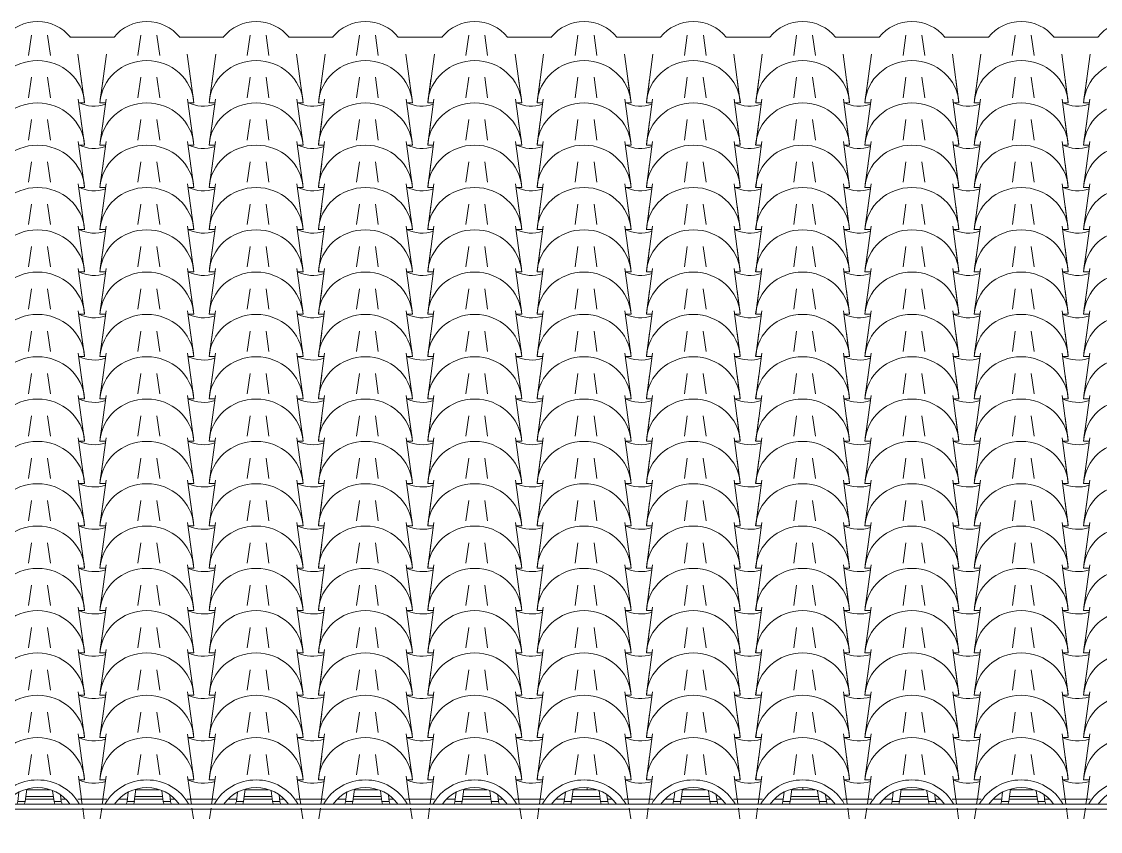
# Model space of a CAD drawing. Header units: millimetres. Extents: x -23833 to 62003, y -3000 to 6760.
# Drawn here: x 28336 to 31029, y 3703 to 5725 of the extents above; entities that cross this region are included whole.
import ezdxf

# ---------------------------------------------------------------- set-up
doc = ezdxf.new("R2010")
doc.units = ezdxf.units.MM
for name, color, linetype, lineweight in [('A-GLAZ-CURT', 52, 'Continuous', 9), ('A-GLAZ-CWMG', 51, 'Continuous', 9), ('A-ROOF-OTLN', 132, 'Continuous', 9)]:
    doc.layers.add(name, color=color, linetype=linetype, lineweight=lineweight)

# ---------------------------------------------------------------- blocks, each defined once
blk = doc.blocks.new('Rectangular Mullion - Ripa-V267-FACHADA FRONTAL')
at = {"layer": 'A-GLAZ-CWMG'}
for p, q in [((-6605.2, 3806.8), (-6663.3, 3806.8)), ((-6332.4, 3806.8), (-6390.5, 3806.8)), ((-6059.6, 3806.8), (-6117.6, 3806.8)), ((-5786.8, 3806.8), (-5844.8, 3806.8)), ((-5513.9, 3806.8), (-5572, 3806.8)), ((-5241.1, 3806.8), (-5299.2, 3806.8)), ((-4968.3, 3806.8), (-5026.3, 3806.8)), ((-4695.5, 3806.8), (-4753.5, 3806.8)), ((-4422.7, 3806.8), (-4480.7, 3806.8)), ((-4149.8, 3806.8), (-4207.9, 3806.8)), ((-6596.5, 3789.5), (-6665.6, 3789.5)), ((-6323.7, 3789.5), (-6392.8, 3789.5)), ((-6050.9, 3789.5), (-6120, 3789.5)), ((-5778.1, 3789.5), (-5847.1, 3789.5)), ((-5505.2, 3789.5), (-5574.3, 3789.5)), ((-5232.4, 3789.5), (-5301.5, 3789.5)), ((-4959.6, 3789.5), (-5028.7, 3789.5)), ((-4686.8, 3789.5), (-4755.9, 3789.5)), ((-4413.9, 3789.5), (-4483, 3789.5)), ((-4141.1, 3789.5), (-4210.2, 3789.5))]:
    blk.add_line(p, q, dxfattribs=at)
blk = doc.blocks.new('Rectangular Mullion - Caibro-V285-FACHADA FRONTAL')
at = {"layer": 'A-GLAZ-CWMG'}
for p, q in [((-5263.7, 3806.8), (-5263.7, 3811.2)), ((-5313.7, 3663.5), (-5313.7, 3606)), ((-5263.7, 3663.5), (-5313.7, 3663.5)), ((-5263.7, 3606), (-5263.7, 3663.5)), ((-5313.7, 3606), (-5263.7, 3606))]:
    blk.add_line(p, q, dxfattribs=at)
blk = doc.blocks.new('Rectangular Mullion - Caibro-V286-FACHADA FRONTAL')
at = {"layer": 'A-GLAZ-CWMG'}
for p, q in [((-4725.4, 3812.1), (-4725.4, 3806.8)), ((-4725.4, 3663.5), (-4725.4, 3606)), ((-4675.4, 3663.5), (-4725.4, 3663.5)), ((-4675.4, 3606), (-4675.4, 3663.5)), ((-4725.4, 3606), (-4675.4, 3606))]:
    blk.add_line(p, q, dxfattribs=at)
blk = doc.blocks.new('COLONIAL BASE - COLONIAL BASE-4234113-FACHADA FRONTAL')
at = {"layer": 'A-GLAZ-CURT'}
for p, q in [((-7702.3, 3895), (-7695.2, 3844.2)), ((-7476.7, 3844.2), (-7469.5, 3895)), ((-7563.9, 3783.5), (-7556.2, 3840.3)), ((-7352.6, 3840.3), (-7345, 3783.5)), ((-7689.8, 3804.2), (-7686.1, 3777.3)), ((-7503.8, 3777.3), (-7500.9, 3800.8)), ((-7485.7, 3777.3), (-7481.5, 3808.1)), ((-7686.1, 3777.3), (-7668.1, 3777.3)), ((-7668.1, 3777.3), (-7670, 3793.5)), ((-7563.7, 3785), (-7565.7, 3770.8)), ((-7503.8, 3777.3), (-7485.7, 3777.3)), ((-7343.2, 3770.8), (-7345.2, 3785)), ((-7567, 3761.1), (-7570.8, 3734.2)), ((-7338, 3734.2), (-7341.8, 3761.1))]:
    blk.add_line(p, q, dxfattribs=at)
for centre, major_axis, start_param, end_param in [((-7454.4, 3718.8), (117.5, 0), 0.484254, 2.657338), ((-7454.4, 3718.8), (97.5, 0), 0.592752, 2.548841), ((-7585.9, 3799.1), (102.8, 0), 3.36491, 3.43477), ((-7585.9, 3799.1), (85.3, 0), 3.411763, 3.497793), ((-7585.9, 3799.1), (85.3, 0), 5.926985, 6.013015), ((-7585.9, 3799.1), (102.8, 0), 5.990008, 6.059868)]:
    blk.add_ellipse(centre, major_axis=major_axis, ratio=0.957826, start_param=start_param, end_param=end_param, dxfattribs=at)
blk = doc.blocks.new('COLONIAL BASE - COLONIAL BASE-V310-FACHADA FRONTAL')
at = {"layer": 'A-GLAZ-CURT'}
for p, q in [((-7156.7, 4000.7), (-7149.6, 3949.8)), ((-6931, 3949.8), (-6923.9, 4000.7)), ((-7026, 3831.6), (-7010.6, 3946)), ((-6807, 3946), (-6791.5, 3831.6)), ((-7018, 3890.7), (-7025.2, 3839.9)), ((-6792.4, 3839.9), (-6799.5, 3890.7)), ((-7011.7, 3831.6), (-7026, 3831.6)), ((-6791.5, 3831.6), (-6805.8, 3831.6))]:
    blk.add_line(p, q, dxfattribs=at)
for centre, major_axis, start_param, end_param in [((-6908.8, 3824.4), (117.5, 0), 0.063873, 3.077719), ((-7040.3, 3904.7), (85.3, 0), 4.242096, 5.050923)]:
    blk.add_ellipse(centre, major_axis=major_axis, ratio=0.957826, start_param=start_param, end_param=end_param, dxfattribs=at)
blk = doc.blocks.new('COLONIAL BASE - COLONIAL BASE-V311-FACHADA FRONTAL')
at = {"layer": 'A-GLAZ-CURT'}
for p, q in [((-6611, 4000.7), (-6603.9, 3949.8)), ((-6385.4, 3949.8), (-6378.3, 4000.7)), ((-6480.4, 3831.6), (-6464.9, 3946)), ((-6261.3, 3945.8), (-6245.9, 3831.6)), ((-6472.4, 3890.7), (-6479.5, 3839.9)), ((-6246.7, 3839.9), (-6253.9, 3890.7)), ((-6466.1, 3831.6), (-6480.4, 3831.6)), ((-6245.9, 3831.6), (-6260.2, 3831.6))]:
    blk.add_line(p, q, dxfattribs=at)
for centre, major_axis, start_param, end_param in [((-6363.1, 3824.4), (117.5, 0), 0.063873, 3.077719), ((-6494.6, 3904.7), (85.3, 0), 4.242096, 5.050923)]:
    blk.add_ellipse(centre, major_axis=major_axis, ratio=0.957826, start_param=start_param, end_param=end_param, dxfattribs=at)
blk = doc.blocks.new('COLONIAL BASE - COLONIAL BASE-V312-FACHADA FRONTAL')
at = {"layer": 'A-GLAZ-CURT'}
for p, q in [((-6611, 3895), (-6603.9, 3844.2)), ((-6385.4, 3844.2), (-6378.3, 3895)), ((-6472.6, 3783.5), (-6464.9, 3840.3)), ((-6261.3, 3840.2), (-6253.7, 3783.5)), ((-6598.5, 3804.2), (-6594.9, 3777.3)), ((-6412.5, 3777.3), (-6409.7, 3800.8)), ((-6394.4, 3777.3), (-6390.3, 3808.1)), ((-6594.9, 3777.3), (-6576.8, 3777.3)), ((-6576.8, 3777.3), (-6578.8, 3793.5)), ((-6472.4, 3785), (-6474.4, 3770.8)), ((-6412.5, 3777.3), (-6394.4, 3777.3)), ((-6251.9, 3770.8), (-6253.9, 3785)), ((-6475.8, 3761.1), (-6479.5, 3734.2)), ((-6246.7, 3734.2), (-6250.5, 3761.1))]:
    blk.add_line(p, q, dxfattribs=at)
for centre, major_axis, start_param, end_param in [((-6363.1, 3718.8), (117.5, 0), 0.484254, 2.657338), ((-6363.1, 3718.8), (97.5, 0), 0.592752, 2.548841), ((-6494.6, 3799.1), (102.8, 0), 3.36491, 3.43477), ((-6494.6, 3799.1), (85.3, 0), 3.411763, 3.497793), ((-6494.6, 3799.1), (85.3, 0), 5.926985, 6.013015), ((-6494.6, 3799.1), (102.8, 0), 5.990008, 6.059868)]:
    blk.add_ellipse(centre, major_axis=major_axis, ratio=0.957826, start_param=start_param, end_param=end_param, dxfattribs=at)
blk = doc.blocks.new('COLONIAL BASE - COLONIAL BASE-V314-FACHADA FRONTAL')
at = {"layer": 'A-GLAZ-CURT'}
for p, q in [((-7975.1, 5691.3), (-7968, 5640.5)), ((-7749.5, 5640.5), (-7742.4, 5691.3)), ((-7844.5, 5522.3), (-7828.1, 5643.1)), ((-7626.3, 5643.1), (-7610, 5522.3)), ((-7836.5, 5581.4), (-7843.6, 5530.5)), ((-7610.9, 5530.5), (-7618, 5581.4)), ((-7830.2, 5522.3), (-7844.5, 5522.3)), ((-7610, 5522.3), (-7624.3, 5522.3))]:
    blk.add_line(p, q, dxfattribs=at)
for centre, major_axis, start_param, end_param in [((-7727.2, 5626.4), (102.8, 0), 0.648016, 2.493576), ((-7727.2, 5515.1), (117.5, 0), 0.063873, 3.077719), ((-7858.8, 5595.4), (85.3, 0), 4.242096, 5.050923)]:
    blk.add_ellipse(centre, major_axis=major_axis, ratio=0.957826, start_param=start_param, end_param=end_param, dxfattribs=at)

msp = doc.modelspace()

# ---------------------------------------------------------------- linework, layer by layer
at = {"layer": 'A-ROOF-OTLN'}
for p, q in [((28456.896, 5685.522), (28568.093, 5685.522)), ((28729.717, 5685.522), (28840.822, 5685.522)), ((29002.537, 5685.522), (29113.734, 5685.522)), ((29275.358, 5685.522), (29386.555, 5685.522)), ((29548.178, 5685.522), (29659.375, 5685.522)), ((29820.999, 5685.522), (29932.196, 5685.522)), ((30093.819, 5685.522), (30205.016, 5685.522)), ((30366.64, 5685.522), (30477.837, 5685.522)), ((30639.46, 5685.522), (30750.657, 5685.522)), ((30912.281, 5685.522), (31023.478, 5685.522)), ((37396.667, 3770.822), (26756.667, 3770.822)), ((28416.347, 3783.522), (28345.63, 3783.522)), ((28445.639, 3783.522), (28435.266, 3783.522)), ((28548.729, 3783.522), (28476.276, 3783.522)), ((28599.622, 3783.522), (28579.35, 3783.522)), ((28689.168, 3783.522), (28618.45, 3783.522)), ((28718.459, 3783.522), (28708.015, 3783.522)), ((28821.549, 3783.522), (28749.097, 3783.522)), ((28872.443, 3783.522), (28852.171, 3783.522)), ((28961.988, 3783.522), (28891.271, 3783.522)), ((28991.28, 3783.522), (28980.835, 3783.522)), ((29094.37, 3783.522), (29021.917, 3783.522)), ((29145.263, 3783.522), (29124.991, 3783.522)), ((29234.809, 3783.522), (29164.091, 3783.522)), ((29264.1, 3783.522), (29253.656, 3783.522)), ((29367.19, 3783.522), (29294.738, 3783.522)), ((29418.084, 3783.522), (29397.812, 3783.522)), ((29507.629, 3783.522), (29436.912, 3783.522)), ((29536.921, 3783.522), (29526.476, 3783.522)), ((29640.011, 3783.522), (29567.558, 3783.522)), ((29690.904, 3783.522), (29670.633, 3783.522)), ((29780.45, 3783.522), (29709.732, 3783.522)), ((29809.741, 3783.522), (29799.297, 3783.522)), ((29912.831, 3783.522), (29840.379, 3783.522)), ((29963.725, 3783.522), (29943.453, 3783.522)), ((30053.27, 3783.522), (29982.553, 3783.522)), ((30082.562, 3783.522), (30072.117, 3783.522)), ((30185.652, 3783.522), (30113.199, 3783.522)), ((30236.545, 3783.522), (30216.274, 3783.522)), ((30326.091, 3783.522), (30255.373, 3783.522)), ((30355.382, 3783.522), (30344.938, 3783.522)), ((30458.472, 3783.522), (30386.02, 3783.522)), ((30509.366, 3783.522), (30489.094, 3783.522)), ((30598.911, 3783.522), (30528.194, 3783.522)), ((30628.203, 3783.522), (30617.758, 3783.522)), ((30731.293, 3783.522), (30658.84, 3783.522)), ((30782.186, 3783.522), (30761.915, 3783.522)), ((30871.732, 3783.522), (30801.014, 3783.522)), ((30901.023, 3783.522), (30890.579, 3783.522)), ((31003.786, 3783.522), (30931.661, 3783.522)), ((37396.667, 3758.122), (26756.667, 3758.122))]:
    msp.add_line(p, q, dxfattribs=at)

# ---------------------------------------------------------------- block references
at = {"layer": 'A-GLAZ-CURT'}
for name, p in [('COLONIAL BASE - COLONIAL BASE-V314-FACHADA FRONTAL', (36103.329, 0)), ('COLONIAL BASE - COLONIAL BASE-V314-FACHADA FRONTAL', (36376.15, 0)), ('COLONIAL BASE - COLONIAL BASE-V314-FACHADA FRONTAL', (36648.97, 0)), ('COLONIAL BASE - COLONIAL BASE-V314-FACHADA FRONTAL', (36921.791, 0)), ('COLONIAL BASE - COLONIAL BASE-V314-FACHADA FRONTAL', (37194.611, 0)), ('COLONIAL BASE - COLONIAL BASE-V314-FACHADA FRONTAL', (37467.432, 0)), ('COLONIAL BASE - COLONIAL BASE-V314-FACHADA FRONTAL', (37740.252, 0)), ('COLONIAL BASE - COLONIAL BASE-V314-FACHADA FRONTAL', (38013.073, 0)), ('COLONIAL BASE - COLONIAL BASE-V314-FACHADA FRONTAL', (38285.893, 0)), ('COLONIAL BASE - COLONIAL BASE-V314-FACHADA FRONTAL', (38558.714, 0)), ('COLONIAL BASE - COLONIAL BASE-V314-FACHADA FRONTAL', (38831.534, 0)), ('COLONIAL BASE - COLONIAL BASE-V310-FACHADA FRONTAL', (35284.868, 1585)), ('COLONIAL BASE - COLONIAL BASE-V311-FACHADA FRONTAL', (35012.047, 1585)), ('COLONIAL BASE - COLONIAL BASE-V310-FACHADA FRONTAL', (35830.509, 1585)), ('COLONIAL BASE - COLONIAL BASE-V310-FACHADA FRONTAL', (36103.329, 1585)), ('COLONIAL BASE - COLONIAL BASE-V310-FACHADA FRONTAL', (36376.15, 1585)), ('COLONIAL BASE - COLONIAL BASE-V310-FACHADA FRONTAL', (36648.97, 1585)), ('COLONIAL BASE - COLONIAL BASE-V310-FACHADA FRONTAL', (36921.791, 1585)), ('COLONIAL BASE - COLONIAL BASE-V310-FACHADA FRONTAL', (37194.611, 1585)), ('COLONIAL BASE - COLONIAL BASE-V310-FACHADA FRONTAL', (37467.432, 1585)), ('COLONIAL BASE - COLONIAL BASE-V310-FACHADA FRONTAL', (37740.252, 1585)), ('COLONIAL BASE - COLONIAL BASE-V310-FACHADA FRONTAL', (38013.073, 1585)), ('COLONIAL BASE - COLONIAL BASE-V310-FACHADA FRONTAL', (35284.868, 1479.333)), ('COLONIAL BASE - COLONIAL BASE-V311-FACHADA FRONTAL', (35012.047, 1479.333)), ('COLONIAL BASE - COLONIAL BASE-V310-FACHADA FRONTAL', (35830.509, 1479.333)), ('COLONIAL BASE - COLONIAL BASE-V310-FACHADA FRONTAL', (36103.329, 1479.333)), ('COLONIAL BASE - COLONIAL BASE-V310-FACHADA FRONTAL', (36376.15, 1479.333)), ('COLONIAL BASE - COLONIAL BASE-V310-FACHADA FRONTAL', (36648.97, 1479.333)), ('COLONIAL BASE - COLONIAL BASE-V310-FACHADA FRONTAL', (36921.791, 1479.333)), ('COLONIAL BASE - COLONIAL BASE-V310-FACHADA FRONTAL', (37194.611, 1479.333)), ('COLONIAL BASE - COLONIAL BASE-V310-FACHADA FRONTAL', (37467.432, 1479.333)), ('COLONIAL BASE - COLONIAL BASE-V310-FACHADA FRONTAL', (37740.252, 1479.333)), ('COLONIAL BASE - COLONIAL BASE-V310-FACHADA FRONTAL', (38013.073, 1479.333)), ('COLONIAL BASE - COLONIAL BASE-V310-FACHADA FRONTAL', (35284.868, 1373.667)), ('COLONIAL BASE - COLONIAL BASE-V311-FACHADA FRONTAL', (35012.047, 1373.667)), ('COLONIAL BASE - COLONIAL BASE-V310-FACHADA FRONTAL', (35830.509, 1373.667)), ('COLONIAL BASE - COLONIAL BASE-V310-FACHADA FRONTAL', (36103.329, 1373.667)), ('COLONIAL BASE - COLONIAL BASE-V310-FACHADA FRONTAL', (36376.15, 1373.667)), ('COLONIAL BASE - COLONIAL BASE-V310-FACHADA FRONTAL', (36648.97, 1373.667)), ('COLONIAL BASE - COLONIAL BASE-V310-FACHADA FRONTAL', (36921.791, 1373.667)), ('COLONIAL BASE - COLONIAL BASE-V310-FACHADA FRONTAL', (37194.611, 1373.667)), ('COLONIAL BASE - COLONIAL BASE-V310-FACHADA FRONTAL', (37467.432, 1373.667)), ('COLONIAL BASE - COLONIAL BASE-V310-FACHADA FRONTAL', (37740.252, 1373.667)), ('COLONIAL BASE - COLONIAL BASE-V310-FACHADA FRONTAL', (38013.073, 1373.667)), ('COLONIAL BASE - COLONIAL BASE-V310-FACHADA FRONTAL', (35284.868, 1268)), ('COLONIAL BASE - COLONIAL BASE-V311-FACHADA FRONTAL', (35012.047, 1268)), ('COLONIAL BASE - COLONIAL BASE-V310-FACHADA FRONTAL', (35830.509, 1268)), ('COLONIAL BASE - COLONIAL BASE-V310-FACHADA FRONTAL', (36103.329, 1268)), ('COLONIAL BASE - COLONIAL BASE-V310-FACHADA FRONTAL', (36376.15, 1268)), ('COLONIAL BASE - COLONIAL BASE-V310-FACHADA FRONTAL', (36648.97, 1268)), ('COLONIAL BASE - COLONIAL BASE-V310-FACHADA FRONTAL', (36921.791, 1268)), ('COLONIAL BASE - COLONIAL BASE-V310-FACHADA FRONTAL', (37194.611, 1268)), ('COLONIAL BASE - COLONIAL BASE-V310-FACHADA FRONTAL', (37467.432, 1268)), ('COLONIAL BASE - COLONIAL BASE-V310-FACHADA FRONTAL', (37740.252, 1268)), ('COLONIAL BASE - COLONIAL BASE-V310-FACHADA FRONTAL', (38013.073, 1268)), ('COLONIAL BASE - COLONIAL BASE-V310-FACHADA FRONTAL', (35284.868, 1162.333)), ('COLONIAL BASE - COLONIAL BASE-V311-FACHADA FRONTAL', (35012.047, 1162.333)), ('COLONIAL BASE - COLONIAL BASE-V310-FACHADA FRONTAL', (35830.509, 1162.333)), ('COLONIAL BASE - COLONIAL BASE-V310-FACHADA FRONTAL', (36103.329, 1162.333)), ('COLONIAL BASE - COLONIAL BASE-V310-FACHADA FRONTAL', (36376.15, 1162.333)), ('COLONIAL BASE - COLONIAL BASE-V310-FACHADA FRONTAL', (36648.97, 1162.333)), ('COLONIAL BASE - COLONIAL BASE-V310-FACHADA FRONTAL', (36921.791, 1162.333)), ('COLONIAL BASE - COLONIAL BASE-V310-FACHADA FRONTAL', (37194.611, 1162.333)), ('COLONIAL BASE - COLONIAL BASE-V310-FACHADA FRONTAL', (37467.432, 1162.333)), ('COLONIAL BASE - COLONIAL BASE-V310-FACHADA FRONTAL', (37740.252, 1162.333)), ('COLONIAL BASE - COLONIAL BASE-V310-FACHADA FRONTAL', (38013.073, 1162.333)), ('COLONIAL BASE - COLONIAL BASE-V310-FACHADA FRONTAL', (35284.868, 1056.667)), ('COLONIAL BASE - COLONIAL BASE-V311-FACHADA FRONTAL', (35012.047, 1056.667)), ('COLONIAL BASE - COLONIAL BASE-V310-FACHADA FRONTAL', (35830.509, 1056.667)), ('COLONIAL BASE - COLONIAL BASE-V310-FACHADA FRONTAL', (36103.329, 1056.667)), ('COLONIAL BASE - COLONIAL BASE-V310-FACHADA FRONTAL', (36376.15, 1056.667)), ('COLONIAL BASE - COLONIAL BASE-V310-FACHADA FRONTAL', (36648.97, 1056.667)), ('COLONIAL BASE - COLONIAL BASE-V310-FACHADA FRONTAL', (36921.791, 1056.667)), ('COLONIAL BASE - COLONIAL BASE-V310-FACHADA FRONTAL', (37194.611, 1056.667)), ('COLONIAL BASE - COLONIAL BASE-V310-FACHADA FRONTAL', (37467.432, 1056.667)), ('COLONIAL BASE - COLONIAL BASE-V310-FACHADA FRONTAL', (37740.252, 1056.667)), ('COLONIAL BASE - COLONIAL BASE-V310-FACHADA FRONTAL', (38013.073, 1056.667)), ('COLONIAL BASE - COLONIAL BASE-V310-FACHADA FRONTAL', (35284.868, 951)), ('COLONIAL BASE - COLONIAL BASE-V311-FACHADA FRONTAL', (35012.047, 951)), ('COLONIAL BASE - COLONIAL BASE-V310-FACHADA FRONTAL', (35830.509, 951)), ('COLONIAL BASE - COLONIAL BASE-V310-FACHADA FRONTAL', (36103.329, 951)), ('COLONIAL BASE - COLONIAL BASE-V310-FACHADA FRONTAL', (36376.15, 951)), ('COLONIAL BASE - COLONIAL BASE-V310-FACHADA FRONTAL', (36648.97, 951)), ('COLONIAL BASE - COLONIAL BASE-V310-FACHADA FRONTAL', (36921.791, 951)), ('COLONIAL BASE - COLONIAL BASE-V310-FACHADA FRONTAL', (37194.611, 951)), ('COLONIAL BASE - COLONIAL BASE-V310-FACHADA FRONTAL', (37467.432, 951)), ('COLONIAL BASE - COLONIAL BASE-V310-FACHADA FRONTAL', (37740.252, 951)), ('COLONIAL BASE - COLONIAL BASE-V310-FACHADA FRONTAL', (38013.073, 951)), ('COLONIAL BASE - COLONIAL BASE-V310-FACHADA FRONTAL', (35284.868, 845.333)), ('COLONIAL BASE - COLONIAL BASE-V311-FACHADA FRONTAL', (35012.047, 845.333)), ('COLONIAL BASE - COLONIAL BASE-V310-FACHADA FRONTAL', (35830.509, 845.333)), ('COLONIAL BASE - COLONIAL BASE-V310-FACHADA FRONTAL', (36103.329, 845.333)), ('COLONIAL BASE - COLONIAL BASE-V310-FACHADA FRONTAL', (36376.15, 845.333)), ('COLONIAL BASE - COLONIAL BASE-V310-FACHADA FRONTAL', (36648.97, 845.333)), ('COLONIAL BASE - COLONIAL BASE-V310-FACHADA FRONTAL', (36921.791, 845.333)), ('COLONIAL BASE - COLONIAL BASE-V310-FACHADA FRONTAL', (37194.611, 845.333)), ('COLONIAL BASE - COLONIAL BASE-V310-FACHADA FRONTAL', (37467.432, 845.333)), ('COLONIAL BASE - COLONIAL BASE-V310-FACHADA FRONTAL', (37740.252, 845.333)), ('COLONIAL BASE - COLONIAL BASE-V310-FACHADA FRONTAL', (38013.073, 845.333)), ('COLONIAL BASE - COLONIAL BASE-V310-FACHADA FRONTAL', (35284.868, 739.667)), ('COLONIAL BASE - COLONIAL BASE-V311-FACHADA FRONTAL', (35012.047, 739.667)), ('COLONIAL BASE - COLONIAL BASE-V310-FACHADA FRONTAL', (35830.509, 739.667)), ('COLONIAL BASE - COLONIAL BASE-V310-FACHADA FRONTAL', (36103.329, 739.667)), ('COLONIAL BASE - COLONIAL BASE-V310-FACHADA FRONTAL', (36376.15, 739.667)), ('COLONIAL BASE - COLONIAL BASE-V310-FACHADA FRONTAL', (36648.97, 739.667)), ('COLONIAL BASE - COLONIAL BASE-V310-FACHADA FRONTAL', (36921.791, 739.667)), ('COLONIAL BASE - COLONIAL BASE-V310-FACHADA FRONTAL', (37194.611, 739.667)), ('COLONIAL BASE - COLONIAL BASE-V310-FACHADA FRONTAL', (37467.432, 739.667)), ('COLONIAL BASE - COLONIAL BASE-V310-FACHADA FRONTAL', (37740.252, 739.667)), ('COLONIAL BASE - COLONIAL BASE-V310-FACHADA FRONTAL', (38013.073, 739.667)), ('COLONIAL BASE - COLONIAL BASE-V310-FACHADA FRONTAL', (35284.868, 634)), ('COLONIAL BASE - COLONIAL BASE-V311-FACHADA FRONTAL', (35012.047, 634)), ('COLONIAL BASE - COLONIAL BASE-V310-FACHADA FRONTAL', (35830.509, 634)), ('COLONIAL BASE - COLONIAL BASE-V310-FACHADA FRONTAL', (36103.329, 634)), ('COLONIAL BASE - COLONIAL BASE-V310-FACHADA FRONTAL', (36376.15, 634)), ('COLONIAL BASE - COLONIAL BASE-V310-FACHADA FRONTAL', (36648.97, 634)), ('COLONIAL BASE - COLONIAL BASE-V310-FACHADA FRONTAL', (36921.791, 634)), ('COLONIAL BASE - COLONIAL BASE-V310-FACHADA FRONTAL', (37194.611, 634)), ('COLONIAL BASE - COLONIAL BASE-V310-FACHADA FRONTAL', (37467.432, 634)), ('COLONIAL BASE - COLONIAL BASE-V310-FACHADA FRONTAL', (37740.252, 634)), ('COLONIAL BASE - COLONIAL BASE-V310-FACHADA FRONTAL', (38013.073, 634)), ('COLONIAL BASE - COLONIAL BASE-V310-FACHADA FRONTAL', (35284.868, 528.333)), ('COLONIAL BASE - COLONIAL BASE-V311-FACHADA FRONTAL', (35012.047, 528.333)), ('COLONIAL BASE - COLONIAL BASE-V310-FACHADA FRONTAL', (35830.509, 528.333)), ('COLONIAL BASE - COLONIAL BASE-V310-FACHADA FRONTAL', (36103.329, 528.333)), ('COLONIAL BASE - COLONIAL BASE-V310-FACHADA FRONTAL', (36376.15, 528.333)), ('COLONIAL BASE - COLONIAL BASE-V310-FACHADA FRONTAL', (36648.97, 528.333)), ('COLONIAL BASE - COLONIAL BASE-V310-FACHADA FRONTAL', (36921.791, 528.333)), ('COLONIAL BASE - COLONIAL BASE-V310-FACHADA FRONTAL', (37194.611, 528.333)), ('COLONIAL BASE - COLONIAL BASE-V310-FACHADA FRONTAL', (37467.432, 528.333)), ('COLONIAL BASE - COLONIAL BASE-V310-FACHADA FRONTAL', (37740.252, 528.333)), ('COLONIAL BASE - COLONIAL BASE-V310-FACHADA FRONTAL', (38013.073, 528.333)), ('COLONIAL BASE - COLONIAL BASE-V310-FACHADA FRONTAL', (35284.868, 422.667)), ('COLONIAL BASE - COLONIAL BASE-V311-FACHADA FRONTAL', (35012.047, 422.667)), ('COLONIAL BASE - COLONIAL BASE-V310-FACHADA FRONTAL', (35830.509, 422.667)), ('COLONIAL BASE - COLONIAL BASE-V310-FACHADA FRONTAL', (36103.329, 422.667)), ('COLONIAL BASE - COLONIAL BASE-V310-FACHADA FRONTAL', (36376.15, 422.667)), ('COLONIAL BASE - COLONIAL BASE-V310-FACHADA FRONTAL', (36648.97, 422.667)), ('COLONIAL BASE - COLONIAL BASE-V310-FACHADA FRONTAL', (36921.791, 422.667)), ('COLONIAL BASE - COLONIAL BASE-V310-FACHADA FRONTAL', (37194.611, 422.667)), ('COLONIAL BASE - COLONIAL BASE-V310-FACHADA FRONTAL', (37467.432, 422.667)), ('COLONIAL BASE - COLONIAL BASE-V310-FACHADA FRONTAL', (37740.252, 422.667)), ('COLONIAL BASE - COLONIAL BASE-V310-FACHADA FRONTAL', (38013.073, 422.667)), ('COLONIAL BASE - COLONIAL BASE-V310-FACHADA FRONTAL', (35284.868, 317)), ('COLONIAL BASE - COLONIAL BASE-V311-FACHADA FRONTAL', (35012.047, 317)), ('COLONIAL BASE - COLONIAL BASE-V310-FACHADA FRONTAL', (35830.509, 317)), ('COLONIAL BASE - COLONIAL BASE-V310-FACHADA FRONTAL', (36103.329, 317)), ('COLONIAL BASE - COLONIAL BASE-V310-FACHADA FRONTAL', (36376.15, 317)), ('COLONIAL BASE - COLONIAL BASE-V310-FACHADA FRONTAL', (36648.97, 317)), ('COLONIAL BASE - COLONIAL BASE-V310-FACHADA FRONTAL', (36921.791, 317)), ('COLONIAL BASE - COLONIAL BASE-V310-FACHADA FRONTAL', (37194.611, 317)), ('COLONIAL BASE - COLONIAL BASE-V310-FACHADA FRONTAL', (37467.432, 317)), ('COLONIAL BASE - COLONIAL BASE-V310-FACHADA FRONTAL', (37740.252, 317)), ('COLONIAL BASE - COLONIAL BASE-V310-FACHADA FRONTAL', (38013.073, 317)), ('COLONIAL BASE - COLONIAL BASE-V310-FACHADA FRONTAL', (35284.868, 211.333)), ('COLONIAL BASE - COLONIAL BASE-V311-FACHADA FRONTAL', (35012.047, 211.333)), ('COLONIAL BASE - COLONIAL BASE-V310-FACHADA FRONTAL', (35830.509, 211.333)), ('COLONIAL BASE - COLONIAL BASE-V310-FACHADA FRONTAL', (36103.329, 211.333)), ('COLONIAL BASE - COLONIAL BASE-V310-FACHADA FRONTAL', (36376.15, 211.333)), ('COLONIAL BASE - COLONIAL BASE-V310-FACHADA FRONTAL', (36648.97, 211.333)), ('COLONIAL BASE - COLONIAL BASE-V310-FACHADA FRONTAL', (36921.791, 211.333)), ('COLONIAL BASE - COLONIAL BASE-V310-FACHADA FRONTAL', (37194.611, 211.333)), ('COLONIAL BASE - COLONIAL BASE-V310-FACHADA FRONTAL', (37467.432, 211.333)), ('COLONIAL BASE - COLONIAL BASE-V310-FACHADA FRONTAL', (37740.252, 211.333)), ('COLONIAL BASE - COLONIAL BASE-V310-FACHADA FRONTAL', (38013.073, 211.333)), ('COLONIAL BASE - COLONIAL BASE-V310-FACHADA FRONTAL', (35284.868, 105.667)), ('COLONIAL BASE - COLONIAL BASE-V311-FACHADA FRONTAL', (35012.047, 105.667)), ('COLONIAL BASE - COLONIAL BASE-V310-FACHADA FRONTAL', (35830.509, 105.667)), ('COLONIAL BASE - COLONIAL BASE-V310-FACHADA FRONTAL', (36103.329, 105.667)), ('COLONIAL BASE - COLONIAL BASE-V310-FACHADA FRONTAL', (36376.15, 105.667)), ('COLONIAL BASE - COLONIAL BASE-V310-FACHADA FRONTAL', (36648.97, 105.667)), ('COLONIAL BASE - COLONIAL BASE-V310-FACHADA FRONTAL', (36921.791, 105.667)), ('COLONIAL BASE - COLONIAL BASE-V310-FACHADA FRONTAL', (37194.611, 105.667)), ('COLONIAL BASE - COLONIAL BASE-V310-FACHADA FRONTAL', (37467.432, 105.667)), ('COLONIAL BASE - COLONIAL BASE-V310-FACHADA FRONTAL', (37740.252, 105.667)), ('COLONIAL BASE - COLONIAL BASE-V310-FACHADA FRONTAL', (38013.073, 105.667)), ('COLONIAL BASE - COLONIAL BASE-V310-FACHADA FRONTAL', (35284.868, 0)), ('COLONIAL BASE - COLONIAL BASE-V311-FACHADA FRONTAL', (35012.047, 0)), ('COLONIAL BASE - COLONIAL BASE-V310-FACHADA FRONTAL', (35830.509, 0)), ('COLONIAL BASE - COLONIAL BASE-V310-FACHADA FRONTAL', (36103.329, 0)), ('COLONIAL BASE - COLONIAL BASE-V310-FACHADA FRONTAL', (36376.15, 0)), ('COLONIAL BASE - COLONIAL BASE-V310-FACHADA FRONTAL', (36648.97, 0)), ('COLONIAL BASE - COLONIAL BASE-V310-FACHADA FRONTAL', (36921.791, 0)), ('COLONIAL BASE - COLONIAL BASE-V310-FACHADA FRONTAL', (37194.611, 0)), ('COLONIAL BASE - COLONIAL BASE-V310-FACHADA FRONTAL', (37467.432, 0)), ('COLONIAL BASE - COLONIAL BASE-V310-FACHADA FRONTAL', (37740.252, 0)), ('COLONIAL BASE - COLONIAL BASE-V310-FACHADA FRONTAL', (38013.073, 0)), ('COLONIAL BASE - COLONIAL BASE-4234113-FACHADA FRONTAL', (35830.509, 0)), ('COLONIAL BASE - COLONIAL BASE-V312-FACHADA FRONTAL', (35012.047, 0)), ('COLONIAL BASE - COLONIAL BASE-4234113-FACHADA FRONTAL', (36376.15, 0)), ('COLONIAL BASE - COLONIAL BASE-4234113-FACHADA FRONTAL', (36648.97, 0)), ('COLONIAL BASE - COLONIAL BASE-4234113-FACHADA FRONTAL', (36921.791, 0)), ('COLONIAL BASE - COLONIAL BASE-4234113-FACHADA FRONTAL', (37194.611, 0)), ('COLONIAL BASE - COLONIAL BASE-4234113-FACHADA FRONTAL', (37467.432, 0)), ('COLONIAL BASE - COLONIAL BASE-4234113-FACHADA FRONTAL', (37740.252, 0)), ('COLONIAL BASE - COLONIAL BASE-4234113-FACHADA FRONTAL', (38013.073, 0)), ('COLONIAL BASE - COLONIAL BASE-4234113-FACHADA FRONTAL', (38285.893, 0)), ('COLONIAL BASE - COLONIAL BASE-4234113-FACHADA FRONTAL', (38558.714, 0))]:
    msp.add_blockref(name, p, dxfattribs=at)
at = {"layer": 'A-GLAZ-CWMG'}
for name in ['Rectangular Mullion - Ripa-V267-FACHADA FRONTAL', 'Rectangular Mullion - Caibro-V285-FACHADA FRONTAL', 'Rectangular Mullion - Caibro-V286-FACHADA FRONTAL']:
    msp.add_blockref(name, (35012.047, 0), dxfattribs=at)

doc.saveas('drawing.dxf')
